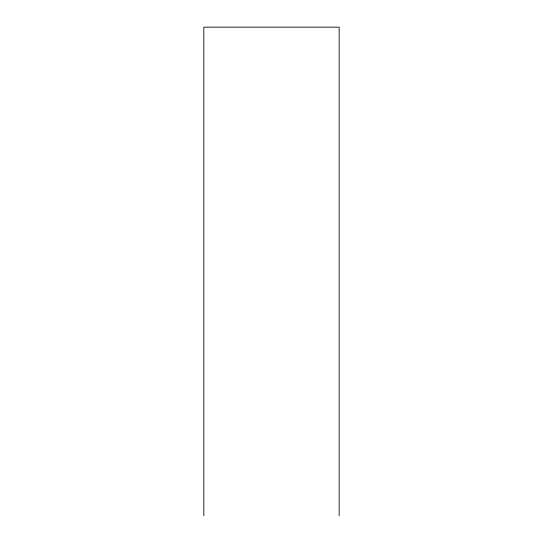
<?xml version="1.0" encoding="UTF-8"?>
<svg xmlns="http://www.w3.org/2000/svg" width="543" height="543" viewBox="0 0 543 543"><rect width="100%" height="100%" fill="white"/><g stroke="black" fill="none" stroke-linecap="round" stroke-linejoin="round"><path stroke-width="0.81" d="M339.158 515.85L339.158 27.15L203.842 27.15L203.842 515.85"/></g></svg>
